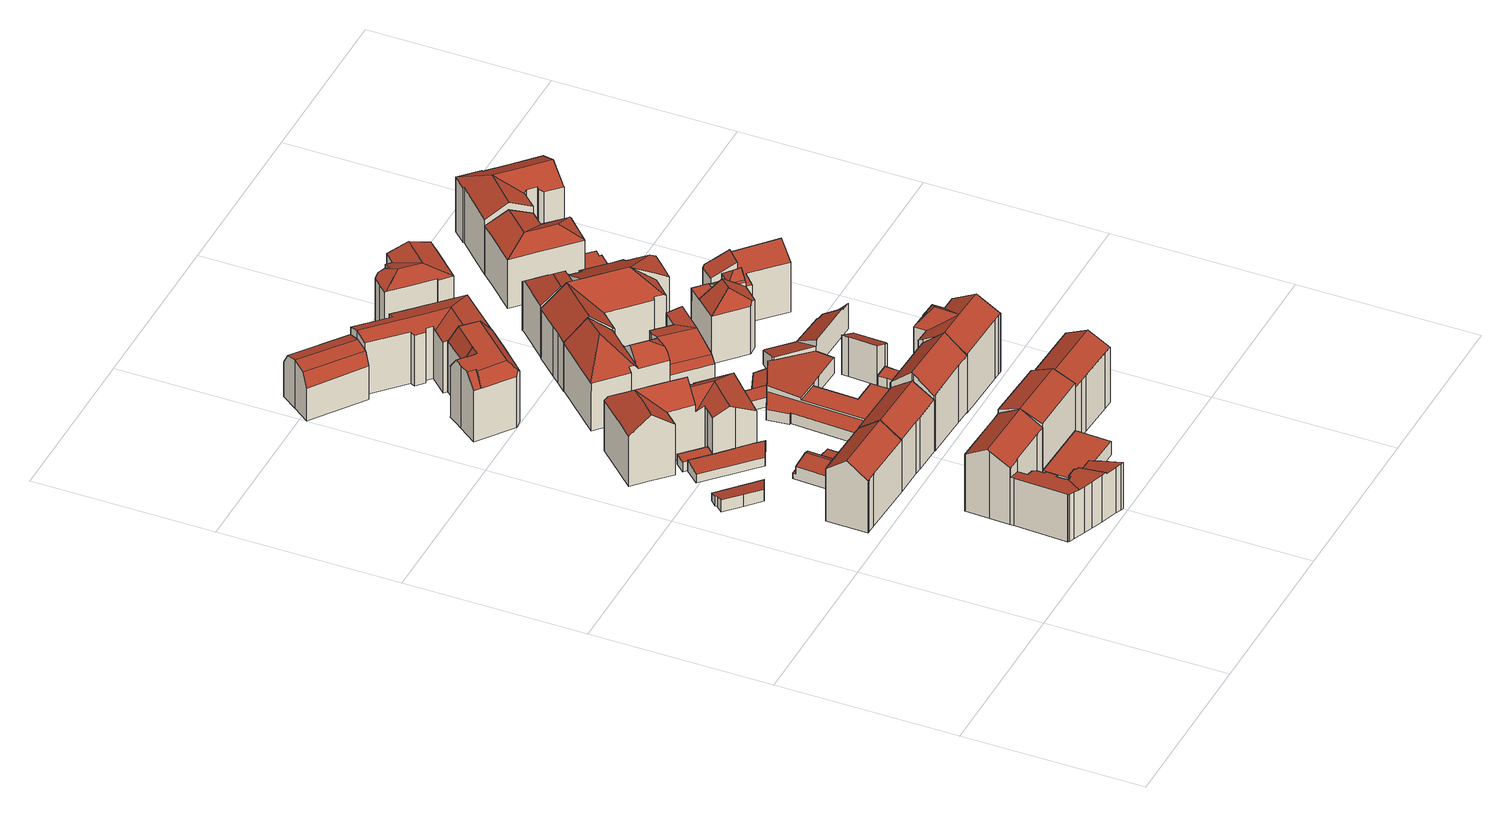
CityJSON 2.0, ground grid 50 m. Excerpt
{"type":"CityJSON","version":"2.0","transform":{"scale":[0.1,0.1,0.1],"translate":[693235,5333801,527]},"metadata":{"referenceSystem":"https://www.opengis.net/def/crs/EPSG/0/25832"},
"CityObjects":{
"building1":{"type":"Building","attributes":{"Gemeindeschluessel":"09162000","HoeheDach":"532.157","HoeheGrund":"528.470","Methode":"1000","NiedrigsteTraufeDesGebaeudes":"530.864","Geometrietyp2DReferenz":"3000","function":"31001_2000","roofType":"2100","measuredHeight":3.69},"geometry":[{"type":"MultiSurface","lod":"2","boundaries":[[[0,1,2,3]],[[4,5,6,7]],[[7,6,8,9]],[[10,11,5,4]],[[3,2,11,10]],[[6,5,11,2,1,12,8]],[[13,12,1,0]],[[9,13,0,3,10,4,7]],[[9,8,12,13]]],"semantics":{"surfaces":[{"type":"WallSurface"},{"type":"RoofSurface"},{"type":"GroundSurface"}],"values":[0,0,0,0,0,1,0,2,0]}}]},
"building2":{"type":"Building","attributes":{"Gemeindeschluessel":"09162000","HoeheDach":"548.960","HoeheGrund":"528.740","Methode":"2000","NiedrigsteTraufeDesGebaeudes":"544.588","Geometrietyp2DReferenz":"3000","function":"31001_9998","roofType":"3100","measuredHeight":20.22,"storeysAboveGround":5},"geometry":[{"type":"MultiSurface","lod":"2","boundaries":[[[14,15,16,17]],[[14,17,18,19,20,21,22,23,24]],[[25,15,14,24,26]],[[26,27,28,29,30,25]],[[20,29,28,21]],[[17,16,31,18]],[[21,28,27,22]],[[20,19,32,30,29]],[[31,16,15,25,30,32]],[[26,24,23,22,27]],[[18,31,32,19]]],"semantics":{"surfaces":[{"type":"WallSurface"},{"type":"GroundSurface"},{"type":"RoofSurface"}],"values":[0,1,0,2,0,0,0,0,2,0,0]}}]},
"building3":{"type":"Building","attributes":{"Gemeindeschluessel":"09162000","HoeheDach":"549.740","HoeheGrund":"528.719","Methode":"1000","NiedrigsteTraufeDesGebaeudes":"540.271","Geometrietyp2DReferenz":"3000","function":"31001_1000","roofType":"3100","measuredHeight":21.02,"storeysAboveGround":5},"geometry":[{"type":"MultiSurface","lod":"2","boundaries":[[[33,34,35,36]],[[37,38,39,40]],[[41,42,43,44]],[[45,46,47,48,49,50]],[[51,52,53,54,55,56]],[[57,58,59,60]],[[56,55,61,62,63,64,65,66,67,68,69]],[[70,71,72,73]],[[47,74,75,35,34,76,48]],[[39,77,78,40]],[[79,80,81,82]],[[81,83,84,82]],[[85,86,87,88]],[[89,75,74,90]],[[91,62,61,92]],[[60,59,93,94]],[[95,96,97,98]],[[53,52,99,100]],[[51,56,69,101]],[[78,77,102,103]],[[90,74,47,46]],[[104,105,106,65,64]],[[88,87,106,105]],[[102,107,108,103]],[[65,106,87,86,97,96,66]],[[70,84,83,71]],[[104,64,63,109]],[[110,68,67,111]],[[76,112,49,48]],[[110,113,114,101,69,68]],[[115,72,71,116,117,118,50,49,112,93,59,58]],[[115,119,73,72]],[[33,94,93,112,76,34]],[[120,121,42,41]],[[108,107,114,113]],[[119,115,58,57]],[[95,111,67,66,96]],[[39,38,116,71,83,81,80,43,42,121,99,52,51,101,114,107,102,77]],[[100,99,121,120]],[[45,50,118,122]],[[117,123,122,118]],[[98,97,86,85]],[[104,109,91,92,54,53,100,120,41,44,79,82,84,70,73,119,57,60,94,33,36,89,90,46,45,122,123,37,40,78,103,108,113,110,111,95,98,85,88,105]],[[109,63,62,91]],[[92,61,55,54]],[[44,43,80,79]],[[36,35,75,89]],[[37,123,117,116,38]]],"semantics":{"surfaces":[{"type":"WallSurface"},{"type":"RoofSurface"},{"type":"GroundSurface"}],"values":[0,0,0,0,0,0,1,0,1,0,0,0,0,0,0,0,0,0,0,0,0,0,0,0,1,0,0,0,0,0,1,0,0,0,0,0,0,1,0,0,0,0,2,0,0,0,0,0]}}]},
"building4":{"type":"Building","attributes":{"Gemeindeschluessel":"09162000","HoeheDach":"533.200","HoeheGrund":"528.721","Methode":"2000","NiedrigsteTraufeDesGebaeudes":"530.360","Geometrietyp2DReferenz":"3000","function":"31001_2000","roofType":"3100","measuredHeight":4.48},"geometry":[{"type":"MultiSurface","lod":"2","boundaries":[[[124,125,126,127,128]],[[124,129,130,125]],[[131,130,129,132]],[[23,24,133,134,135]],[[134,127,126,135]],[[136,137,133,24]],[[133,137,128,127,134]],[[131,23,135,126,125,130]],[[136,24,23,131,132]],[[136,132,129,124,128,137]]],"semantics":{"surfaces":[{"type":"WallSurface"},{"type":"RoofSurface"},{"type":"GroundSurface"}],"values":[0,1,0,0,1,0,1,0,2,0]}}]},
"building5":{"type":"Building","attributes":{"Gemeindeschluessel":"09162000","HoeheDach":"531.471","HoeheGrund":"528.550","Methode":"1000","NiedrigsteTraufeDesGebaeudes":"531.471","Geometrietyp2DReferenz":"3000","function":"31001_2000","roofType":"1000","measuredHeight":2.92},"geometry":[{"type":"MultiSurface","lod":"2","boundaries":[[[138,139,140,141]],[[142,143,144,145]],[[138,141,146,147]],[[138,147,145,144,139]],[[147,146,142,145]],[[140,139,144,143]],[[146,141,140,143,142]]],"semantics":{"surfaces":[{"type":"WallSurface"},{"type":"GroundSurface"},{"type":"RoofSurface"}],"values":[0,0,0,1,0,0,2]}}]},
"building6":{"type":"Building","attributes":{"Gemeindeschluessel":"09162000","HoeheDach":"531.707","HoeheGrund":"528.300","Methode":"1000","NiedrigsteTraufeDesGebaeudes":"530.865","Geometrietyp2DReferenz":"3000","function":"31001_2000","roofType":"1000","measuredHeight":3.41},"geometry":[{"type":"MultiSurface","lod":"2","boundaries":[[[148,149,150,151]],[[151,150,152,153]],[[154,155,156,157]],[[155,154,158,148,151,153,159,160,161]],[[153,152,162,159]],[[160,163,164,161]],[[165,157,156,164,163,162,152,150,149]],[[159,162,163,160]],[[161,164,156,155]],[[158,154,157,165,149,148]]],"semantics":{"surfaces":[{"type":"WallSurface"},{"type":"GroundSurface"},{"type":"RoofSurface"}],"values":[0,0,0,1,0,0,2,0,0,0]}}]},
"building7":{"type":"Building","attributes":{"Gemeindeschluessel":"09162000","HoeheDach":"532.518","HoeheGrund":"528.877","Methode":"1000","NiedrigsteTraufeDesGebaeudes":"531.994","Geometrietyp2DReferenz":"3000","function":"31001_2000","roofType":"1000","measuredHeight":3.64},"geometry":[{"type":"MultiSurface","lod":"2","boundaries":[[[166,167,168,169]],[[166,170,171,167]],[[172,173,171,170]],[[168,167,171,173]],[[169,168,173,172]],[[166,169,172,170]]],"semantics":{"surfaces":[{"type":"WallSurface"},{"type":"GroundSurface"},{"type":"RoofSurface"}],"values":[0,1,0,0,2,0]}}]},
"building8":{"type":"Building","attributes":{"Gemeindeschluessel":"09162000","HoeheDach":"548.366","HoeheGrund":"528.200","Methode":"2000","NiedrigsteTraufeDesGebaeudes":"541.480","Geometrietyp2DReferenz":"3000","function":"31001_9998","roofType":"3100","measuredHeight":20.17,"storeysAboveGround":4},"geometry":[{"type":"MultiSurface","lod":"2","boundaries":[[[174,175,176,177]],[[178,179,180,181]],[[182,174,177,183,184,185,186,187,188,189,190,191,192,193,194,195,196,197,198,199,200,201,202,203,204,180,179]],[[174,182,179,178,205,175]],[[184,206,207,185]],[[207,208,209,187,186,185]],[[201,210,211,202]],[[192,191,190,212,213,214]],[[215,216,217,211,210,218,219,220,221,222]],[[176,175,205,178,223,224,225]],[[226,216,215,222,227]],[[228,229,222,221,230,231,232]],[[183,177,176,225,206,184]],[[218,210,201,200,199,219]],[[233,234,235,217,216,226]],[[221,220,198,197,196,230]],[[193,192,214,228,232,194]],[[217,235,236,204,203,202,211]],[[189,188,187,209,237,233,226,227,212,190]],[[204,236,181,180]],[[198,220,219,199]],[[237,223,234,233]],[[214,213,212,227,222,229,228]],[[232,231,230,196,195,194]],[[223,178,181,236,235,234]],[[225,224,223,237,209,208,207,206]]],"semantics":{"surfaces":[{"type":"WallSurface"},{"type":"GroundSurface"},{"type":"RoofSurface"}],"values":[0,0,1,0,0,0,0,0,2,2,2,2,0,0,0,0,0,0,0,0,0,2,2,0,2,2]}}]},
"building9":{"type":"Building","attributes":{"Gemeindeschluessel":"09162000","HoeheDach":"548.920","HoeheGrund":"528.814","Methode":"2000","NiedrigsteTraufeDesGebaeudes":"544.703","Geometrietyp2DReferenz":"3000","function":"31001_9998","roofType":"3100","measuredHeight":20.11,"storeysAboveGround":5},"geometry":[{"type":"MultiSurface","lod":"2","boundaries":[[[238,239,240,241]],[[242,243,244,245]],[[239,246,244,243,247,248,240]],[[249,250,248,247,251,252]],[[241,240,248,250,253]],[[245,244,246,254]],[[255,252,251,256]],[[241,253,257,258,255,256,242,245,254,238]],[[256,251,247,243,242]],[[254,246,239,238]],[[249,252,255,258,257]],[[253,250,249,257]]],"semantics":{"surfaces":[{"type":"WallSurface"},{"type":"RoofSurface"},{"type":"GroundSurface"}],"values":[0,0,1,1,0,0,0,2,0,0,0,0]}}]},
"building10":{"type":"Building","attributes":{"Gemeindeschluessel":"09162000","HoeheDach":"532.880","HoeheGrund":"528.670","Methode":"1000","NiedrigsteTraufeDesGebaeudes":"532.880","Geometrietyp2DReferenz":"3000","function":"31001_2000","roofType":"1000","measuredHeight":4.21},"geometry":[{"type":"MultiSurface","lod":"2","boundaries":[[[259,260,261,262,263,264]],[[260,265,266,261]],[[109,267,266,265]],[[262,261,266,267,263]],[[264,263,267,109]],[[260,259,264,109,265]]],"semantics":{"surfaces":[{"type":"WallSurface"},{"type":"RoofSurface"},{"type":"GroundSurface"}],"values":[0,0,0,1,0,2]}}]},
"building11":{"type":"Building","attributes":{"Gemeindeschluessel":"09162000","HoeheDach":"549.879","HoeheGrund":"528.719","Methode":"1000","NiedrigsteTraufeDesGebaeudes":"547.271","Geometrietyp2DReferenz":"3000","function":"31001_9998","roofType":"3100","measuredHeight":21.16,"storeysAboveGround":5},"geometry":[{"type":"MultiSurface","lod":"2","boundaries":[[[268,269,270,271]],[[109,105,272,265]],[[273,274,270,269]],[[109,265,268,271]],[[268,265,272,273,269]],[[109,271,270,274,105]],[[105,274,273,272]]],"semantics":{"surfaces":[{"type":"RoofSurface"},{"type":"GroundSurface"},{"type":"WallSurface"}],"values":[0,1,0,2,2,2,2]}}]},
"building12":{"type":"Building","attributes":{"Gemeindeschluessel":"09162000","HoeheDach":"533.439","HoeheGrund":"528.881","Methode":"1000","NiedrigsteTraufeDesGebaeudes":"532.209","Geometrietyp2DReferenz":"3000","function":"31001_2000","roofType":"1000","measuredHeight":4.56,"storeysAboveGround":1},"geometry":[{"type":"MultiSurface","lod":"2","boundaries":[[[275,276,277,278]],[[279,280,281,282]],[[276,281,280,283,284,285,286,277]],[[278,287,288,289,290,279,282,275]],[[282,281,276,275]],[[287,286,285,288]],[[289,284,283,290]],[[278,277,286,287]],[[290,283,280,279]],[[288,285,284,289]]],"semantics":{"surfaces":[{"type":"WallSurface"},{"type":"RoofSurface"},{"type":"GroundSurface"}],"values":[0,0,1,2,0,0,0,0,0,0]}}]},
"building13":{"type":"Building","attributes":{"Gemeindeschluessel":"09162000","HoeheDach":"547.450","HoeheGrund":"528.150","Methode":"2000","NiedrigsteTraufeDesGebaeudes":"543.577","Geometrietyp2DReferenz":"3000","function":"31001_1000","roofType":"1000","measuredHeight":19.3,"storeysAboveGround":4},"geometry":[{"type":"MultiSurface","lod":"2","boundaries":[[[291,292,293,294]],[[295,292,296,297]],[[292,298,299]],[[300,301,302,303,304,305,306,307]],[[308,309,310,311,312,313]],[[314,313,312,311,315,316,317]],[[291,298,292]],[[292,318,293]],[[293,318,294]],[[319,320,300,307,321,322]],[[315,311,310,323,324,325,297,296,326,327]],[[328,329,308,313,314,330]],[[331,332,333,334]],[[332,331,317,316,315,327,298,291,294,318,301,300,320]],[[309,308,329,328,335,322,321,307,306,305,304,295,297,325,324,323,310]],[[330,314,317,331,334]],[[334,333,332,320,319]],[[304,303,292,295]],[[335,328,330,334,319,322]],[[299,298,327,326,296,292]],[[318,292,303,302,301]]],"semantics":{"surfaces":[{"type":"RoofSurface"},{"type":"WallSurface"},{"type":"GroundSurface"}],"values":[0,1,1,1,1,0,0,1,1,1,1,1,1,0,2,0,0,1,1,0,0]}}]},
"building14":{"type":"Building","attributes":{"Gemeindeschluessel":"09162000","HoeheDach":"542.895","HoeheGrund":"528.015","Methode":"2000","NiedrigsteTraufeDesGebaeudes":"538.002","Geometrietyp2DReferenz":"3000","function":"31001_1000","roofType":"3100","measuredHeight":14.88,"storeysAboveGround":3},"geometry":[{"type":"MultiSurface","lod":"2","boundaries":[[[336,337,338,339,340,341,342,343]],[[344,345,346,347]],[[336,348,349,337]],[[346,350,351,352,347]],[[344,340,339,345]],[[339,338,350,346,345]],[[338,337,349,351,350]],[[353,354,355,356]],[[336,343,354,353,348]],[[351,349,348,353,356,352]],[[347,352,341,340,344]],[[342,341,352,356,355]],[[342,355,354,343]]],"semantics":{"surfaces":[{"type":"GroundSurface"},{"type":"RoofSurface"},{"type":"WallSurface"}],"values":[0,1,2,1,2,2,2,1,2,1,2,2,2]}}]},
"building15":{"type":"Building","attributes":{"Gemeindeschluessel":"09162000","HoeheDach":"531.898","HoeheGrund":"528.456","Methode":"2000","NiedrigsteTraufeDesGebaeudes":"531.699","Geometrietyp2DReferenz":"3000","function":"31001_2000","roofType":"1000","measuredHeight":3.44},"geometry":[{"type":"MultiSurface","lod":"2","boundaries":[[[357,358,359,360]],[[361,362,360,359]],[[357,360,362,363,364,365,366]],[[359,358,367,368,369,370,361]],[[367,366,365,368]],[[369,364,363,370]],[[370,363,362,361]],[[358,357,366,367]],[[368,365,364,369]]],"semantics":{"surfaces":[{"type":"WallSurface"},{"type":"RoofSurface"},{"type":"GroundSurface"}],"values":[0,0,1,2,0,0,0,0,0]}}]},
"building16":{"type":"Building","attributes":{"Gemeindeschluessel":"09162000","HoeheDach":"551.310","HoeheGrund":"528.789","Methode":"2000","NiedrigsteTraufeDesGebaeudes":"546.026","Geometrietyp2DReferenz":"3000","function":"31001_9998","roofType":"3100","measuredHeight":22.52},"geometry":[{"type":"MultiSurface","lod":"2","boundaries":[[[371,372,373,245]],[[256,374,375,255]],[[376,377,378,379]],[[380,381,382,378,377,375,374]],[[373,372,383,384,380,374,385]],[[386,384,383,387]],[[388,382,381,389]],[[387,383,372,371]],[[379,378,382,388]],[[255,375,377,376]],[[245,373,385,242]],[[256,255,376,379,388,389,386,387,371,245,242]],[[242,385,374,256]],[[389,381,380,384,386]]],"semantics":{"surfaces":[{"type":"WallSurface"},{"type":"RoofSurface"},{"type":"GroundSurface"}],"values":[0,0,0,1,1,0,0,0,0,0,0,2,0,0]}}]},
"building17":{"type":"Building","attributes":{"Gemeindeschluessel":"09162000","HoeheDach":"532.085","HoeheGrund":"528.350","Methode":"1000","NiedrigsteTraufeDesGebaeudes":"531.340","Geometrietyp2DReferenz":"3000","function":"31001_2000","roofType":"2100","measuredHeight":3.73},"geometry":[{"type":"MultiSurface","lod":"2","boundaries":[[[390,391,392,393,394,395]],[[395,396,397,390]],[[391,398,399,392]],[[396,400,401,399,398,397]],[[393,401,400,394]],[[394,400,396,395]],[[390,397,398,391]],[[392,399,401,393]]],"semantics":{"surfaces":[{"type":"GroundSurface"},{"type":"WallSurface"},{"type":"RoofSurface"}],"values":[0,1,1,2,1,1,1,1]}}]},
"building18":{"type":"Building","attributes":{"Gemeindeschluessel":"09162000","HoeheDach":"548.740","HoeheGrund":"528.142","Methode":"2000","NiedrigsteTraufeDesGebaeudes":"536.366","Geometrietyp2DReferenz":"3000","function":"31001_9998","roofType":"3200","measuredHeight":20.6,"storeysAboveGround":4},"geometry":[{"type":"MultiSurface","lod":"2","boundaries":[[[402,403,404,405]],[[406,407,408,409]],[[410,411,409,408]],[[412,413,414,415,416,417]],[[418,417,416,419]],[[420,421,412,422]],[[423,424,425]],[[426,427,428,429]],[[406,409,411,430,402,405]],[[431,432,420,422,433,434]],[[412,421,435,436,413]],[[437,436,435,438]],[[439,417,418]],[[440,441,442,443,444,445,446]],[[447,444,443]],[[425,424,428,427,403,402,430,448,446]],[[439,447,443,449,450]],[[440,448,430,411,410,451,441]],[[449,443,442,452]],[[432,438,435,421,420]],[[450,449,452,434,433]],[[425,446,445]],[[453,452,442,441,451]],[[426,454,404,403,427]],[[405,404,454,407,406]],[[437,455,414,413,436]],[[446,448,440]],[[412,417,439,450,433,422]],[[414,455,456,415]],[[457,419,416,415,456]],[[431,434,452,453]],[[431,453,451,410,408,407,454,426,429,457,456,455,437,438,432]],[[419,423,425,445,444,447,439,418]],[[419,457,429,428,424,423]]],"semantics":{"surfaces":[{"type":"RoofSurface"},{"type":"WallSurface"},{"type":"GroundSurface"}],"values":[0,1,1,0,1,0,1,1,0,1,0,1,1,0,0,0,1,1,1,1,0,1,1,1,1,1,1,0,1,1,1,2,0,1]}}]},
"building19":{"type":"Building","attributes":{"Gemeindeschluessel":"09162000","HoeheDach":"545.293","HoeheGrund":"527.950","Methode":"1000","NiedrigsteTraufeDesGebaeudes":"543.607","Geometrietyp2DReferenz":"3000","function":"31001_1000","roofType":"3100","measuredHeight":17.34,"storeysAboveGround":4},"geometry":[{"type":"MultiSurface","lod":"2","boundaries":[[[458,459,460,461,462,463,464,465,466,467,468]],[[465,464,469,470,471,472,473,466]],[[474,461,460,475]],[[476,472,471,477]],[[338,468,467,337]],[[475,460,459,478]],[[479,480,463,462,481,482,483,484]],[[485,486,487,488,484,483,482,481,474,475,478,489,338,337,490,336,476,477,491,492]],[[467,466,473,336,490,337]],[[489,458,468,338]],[[487,486,493,494,495,488]],[[481,462,461,474]],[[336,473,472,476]],[[493,496,469,464,497,494]],[[495,494,497,464,463,480,479]],[[478,459,458,489]],[[488,495,479,484]],[[470,469,492,491,477,471]],[[486,485,492,469,496,493]]],"semantics":{"surfaces":[{"type":"RoofSurface"},{"type":"WallSurface"},{"type":"GroundSurface"}],"values":[0,0,1,1,1,1,1,2,1,1,1,1,1,0,0,1,1,1,1]}}]},
"building20":{"type":"Building","attributes":{"Gemeindeschluessel":"09162000","HoeheDach":"533.970","HoeheGrund":"528.235","Methode":"2000","NiedrigsteTraufeDesGebaeudes":"532.510","Geometrietyp2DReferenz":"3000","function":"31001_2000","roofType":"1000","measuredHeight":5.74},"geometry":[{"type":"MultiSurface","lod":"2","boundaries":[[[498,499,500,501]],[[502,503,504,505]],[[505,504,506,507]],[[508,509,510,511]],[[512,513,514,515]],[[509,508,516,517]],[[518,519,520,521]],[[522,523,524,525]],[[502,515,514,501,500,503]],[[523,522,511,510]],[[521,520,526,527]],[[528,529,513,512]],[[509,517,530,506,504,503,500,499,524,523,510]],[[507,506,530,531]],[[522,525,518,521,527,528,512,515,502,505,507,531,516,508,511]],[[531,530,517,516]],[[529,526,520,519,498,501,514,513]],[[527,526,529,528]],[[518,525,524,499,498,519]]],"semantics":{"surfaces":[{"type":"WallSurface"},{"type":"RoofSurface"},{"type":"GroundSurface"}],"values":[0,0,0,0,0,0,0,0,0,0,0,0,1,0,2,0,1,0,0]}}]},
"building21":{"type":"Building","attributes":{"Gemeindeschluessel":"09162000","HoeheDach":"548.970","HoeheGrund":"528.748","Methode":"2000","NiedrigsteTraufeDesGebaeudes":"545.923","Geometrietyp2DReferenz":"3000","function":"31001_9998","roofType":"3100","measuredHeight":20.22,"storeysAboveGround":5},"geometry":[{"type":"MultiSurface","lod":"2","boundaries":[[[532,533,534,535]],[[536,537,538,539]],[[540,541,542,543,534,533]],[[544,545,537,536]],[[545,546,547,543,542,538,537]],[[548,547,546,549]],[[547,548,535,534,543]],[[548,549,544,536,539,550,551,532,535]],[[550,539,538,542,541]],[[533,532,551,540]],[[540,551,550,541]],[[545,544,549,546]]],"semantics":{"surfaces":[{"type":"WallSurface"},{"type":"RoofSurface"},{"type":"GroundSurface"}],"values":[0,0,1,0,1,0,0,2,0,0,0,0]}}]},
"building22":{"type":"Building","attributes":{"Gemeindeschluessel":"09162000","HoeheDach":"531.467","HoeheGrund":"528.230","Methode":"1000","NiedrigsteTraufeDesGebaeudes":"530.816","Geometrietyp2DReferenz":"3000","function":"31001_2000","roofType":"9999","measuredHeight":3.24},"geometry":[{"type":"MultiSurface","lod":"2","boundaries":[[[552,553,554,531]],[[555,556,553,552]],[[507,557,558,505]],[[531,554,557,507]],[[531,507,505,559,560,561,555,552]],[[562,563,556,555,561,560]],[[564,558,557,554,553,556,563,562]],[[559,505,558,564,562,560]]],"semantics":{"surfaces":[{"type":"WallSurface"},{"type":"GroundSurface"},{"type":"RoofSurface"}],"values":[0,0,0,0,1,0,2,0]}}]},
"building23":{"type":"Building","attributes":{"Gemeindeschluessel":"09162000","HoeheDach":"531.540","HoeheGrund":"528.585","Methode":"2000","NiedrigsteTraufeDesGebaeudes":"531.540","Geometrietyp2DReferenz":"3000","function":"31001_2000","roofType":"1000","measuredHeight":2.96},"geometry":[{"type":"MultiSurface","lod":"2","boundaries":[[[565,566,567,568]],[[569,570,571,572]],[[573,574,566,565]],[[575,576,570,569]],[[568,567,577,578]],[[566,574,579,571,570,576,577,567]],[[578,577,576,575]],[[568,578,575,569,572,580,573,565]],[[580,579,574,573]],[[572,571,579,580]]],"semantics":{"surfaces":[{"type":"WallSurface"},{"type":"RoofSurface"},{"type":"GroundSurface"}],"values":[0,0,0,0,0,1,0,2,0,0]}}]},
"building24":{"type":"Building","attributes":{"Gemeindeschluessel":"09162000","HoeheDach":"549.050","HoeheGrund":"527.760","Methode":"2000","NiedrigsteTraufeDesGebaeudes":"543.013","Geometrietyp2DReferenz":"3000","function":"31001_1000","roofType":"3100","measuredHeight":21.29,"storeysAboveGround":6},"geometry":[{"type":"MultiSurface","lod":"2","boundaries":[[[581,582,583,584,585,586,587,588,589]],[[590,591,592,593]],[[594,595,596,589,597,598]],[[599,600,586,585]],[[601,602,603,604,605,606,596,595,594,607,608,609,610,611,590,593,612,613,614,615,616,617,618]],[[619,620,621,598,597,589,588,622,623]],[[613,624,625,614]],[[606,605,604,583,582,581,589,596]],[[608,620,619,609]],[[611,626,591,590]],[[594,598,621,607]],[[607,621,620,608]],[[603,584,583,604]],[[610,609,619,623,626,611]],[[588,587,586,600,618,617,616,615,614,625]],[[623,622,588,625,624,627,592,591,626]],[[618,600,599,601]],[[592,627,624,613,612,593]],[[602,601,599,585,584,603]]],"semantics":{"surfaces":[{"type":"RoofSurface"},{"type":"WallSurface"},{"type":"GroundSurface"}],"values":[0,1,1,0,2,0,1,1,1,1,1,1,1,1,1,0,1,1,1]}}]},
"building25":{"type":"Building","attributes":{"Gemeindeschluessel":"09162000","HoeheDach":"550.310","HoeheGrund":"528.515","Methode":"2000","NiedrigsteTraufeDesGebaeudes":"546.490","Geometrietyp2DReferenz":"3000","function":"31001_9998","roofType":"3100","measuredHeight":21.8,"storeysAboveGround":5},"geometry":[{"type":"MultiSurface","lod":"2","boundaries":[[[628,629,630,631]],[[632,633,634,635]],[[636,637,638,639,640]],[[641,642,643,644]],[[645,639,638,646,647,648,649,650]],[[651,652,634,633,653]],[[636,640,654,655]],[[635,634,652,656]],[[657,649,648,658]],[[632,655,654,653,633]],[[656,652,651,659]],[[660,661,662,663]],[[664,647,646,665]],[[657,666,667,650,649]],[[668,669,670,651,653]],[[671,672,642,641]],[[659,651,670,673]],[[674,675,662,661,676,668]],[[674,677,678,679,675]],[[668,645,650,667,677,674]],[[658,648,647,664]],[[680,681,628,631,671,641,644,660,663,679,678,666,657,658,664,665,637,636,655,632,635,656,659,673]],[[631,630,672,671]],[[680,682,683,681]],[[680,673,670,669,682]],[[668,676,643,642,672,630,629,683,682,669]],[[681,683,629,628]],[[660,644,643,676,661]],[[667,666,678,677]],[[663,662,675,679]],[[668,653,654,640,639,645]],[[665,646,638,637]]],"semantics":{"surfaces":[{"type":"WallSurface"},{"type":"RoofSurface"},{"type":"GroundSurface"}],"values":[0,0,0,0,1,1,0,0,0,0,0,0,0,0,1,0,0,1,0,1,0,2,0,0,0,1,0,0,0,0,1,0]}}]},
"building26":{"type":"Building","attributes":{"Gemeindeschluessel":"09162000","HoeheDach":"540.781","HoeheGrund":"528.591","Methode":"2000","NiedrigsteTraufeDesGebaeudes":"537.039","Geometrietyp2DReferenz":"3000","function":"31001_2000","roofType":"2100","measuredHeight":12.19,"storeysAboveGround":2},"geometry":[{"type":"MultiSurface","lod":"2","boundaries":[[[684,685,686,687,688,689,690,691]],[[692,689,688,693]],[[693,688,687,694]],[[695,686,685,696]],[[575,691,690,697]],[[697,690,689,692]],[[694,687,686,695]],[[696,685,684,569]],[[575,697,692,693,694,695,696,569]],[[569,684,691,575]]],"semantics":{"surfaces":[{"type":"RoofSurface"},{"type":"WallSurface"},{"type":"GroundSurface"}],"values":[0,1,1,1,1,1,1,1,2,1]}}]},
"building27":{"type":"Building","attributes":{"Gemeindeschluessel":"09162000","HoeheDach":"536.626","HoeheGrund":"528.196","Methode":"2000","NiedrigsteTraufeDesGebaeudes":"530.568","Geometrietyp2DReferenz":"3000","function":"31001_2000","roofType":"2100","measuredHeight":8.43},"geometry":[{"type":"MultiSurface","lod":"2","boundaries":[[[511,508,516,531,552,698,699,700,701,702,703,704,705]],[[703,706,707,704]],[[531,708,709,552]],[[710,711,712,713]],[[714,707,706,710,713]],[[516,715,708,531]],[[508,716,715,516]],[[717,718,719,720,721,709,708,715,716]],[[699,698,721,720]],[[700,722,723,701]],[[508,511,717,716]],[[704,707,714,705]],[[701,723,724,702]],[[700,699,720,719,725,722]],[[552,709,721,698]],[[718,726,725,719]],[[703,702,724,711,710,706]],[[511,705,714,713,712,726,718,717]],[[712,711,724,723,722,725,726]]],"semantics":{"surfaces":[{"type":"GroundSurface"},{"type":"WallSurface"},{"type":"RoofSurface"}],"values":[0,1,1,1,2,1,1,2,1,1,1,1,1,1,1,1,1,1,2]}}]},
"building28":{"type":"Building","attributes":{"Gemeindeschluessel":"09162000","HoeheDach":"545.230","HoeheGrund":"528.020","Methode":"2000","NiedrigsteTraufeDesGebaeudes":"543.144","Geometrietyp2DReferenz":"3000","function":"31001_9998","roofType":"3200","measuredHeight":17.21,"storeysAboveGround":4},"geometry":[{"type":"MultiSurface","lod":"2","boundaries":[[[727,728,729,730,731,732,733,734]],[[735,736,737,738]],[[728,739,740,741,742,743,729]],[[744,734,733,745,737,736,746]],[[747,732,731,748]],[[749,750,751,740,739,728]],[[738,737,745,752]],[[753,749,754,755]],[[755,754,756,757]],[[758,746,736,735]],[[740,751,759,760,761,741]],[[733,732,747,762,752,745]],[[763,764,757,756,765,744,746,758]],[[765,756,754,749,728,727,734,744]],[[743,742,741,761,766,767]],[[730,729,743,767,768,769,748,731]],[[753,770,759,751,750,749]],[[770,753,755,757,764,763,758,735,738,752,762,747,748,769,768,767,766,761,760,759]]],"semantics":{"surfaces":[{"type":"RoofSurface"},{"type":"WallSurface"},{"type":"GroundSurface"}],"values":[0,1,0,0,1,0,1,1,1,1,1,1,1,0,1,1,1,2]}}]},
"building29":{"type":"Building","attributes":{"Gemeindeschluessel":"09162000","HoeheDach":"547.200","HoeheGrund":"528.184","Methode":"2000","NiedrigsteTraufeDesGebaeudes":"542.363","Geometrietyp2DReferenz":"3000","function":"31001_9998","roofType":"3200","measuredHeight":19.02,"storeysAboveGround":4},"geometry":[{"type":"MultiSurface","lod":"2","boundaries":[[[771,772,773]],[[774,775,776,777,778,779]],[[780,781,777,776,782]],[[783,784,785,786,787]],[[779,788,789,790,791]],[[792,793,794,795,796,797]],[[798,799,800,801,802,774,779,791]],[[798,771,773,797,796,803,799]],[[778,788,779]],[[804,786,785,805]],[[806,780,782,807]],[[789,787,786,804,790]],[[784,792,797,773,772,805,785]],[[783,781,780,806,793,792,784]],[[802,807,775,774]],[[782,776,775,807]],[[796,795,803]],[[800,799,803]],[[800,803,795,794,801]],[[793,806,807,802,801,794]],[[781,783,787,789,788,778,777]],[[771,798,791,790]],[[804,805,772,771,790]]],"semantics":{"surfaces":[{"type":"WallSurface"},{"type":"RoofSurface"},{"type":"GroundSurface"}],"values":[0,1,0,0,1,0,0,1,0,1,0,1,0,2,1,1,0,0,1,0,0,0,1]}}]},
"building30":{"type":"Building","attributes":{"Gemeindeschluessel":"09162000","HoeheDach":"548.770","HoeheGrund":"527.990","Methode":"2000","NiedrigsteTraufeDesGebaeudes":"542.638","Geometrietyp2DReferenz":"3000","function":"31001_1000","roofType":"2100","measuredHeight":20.78,"storeysAboveGround":4},"geometry":[{"type":"MultiSurface","lod":"2","boundaries":[[[808,809,810,811,812,813]],[[814,815,816,817]],[[818,819,811,810]],[[820,821,815,814,822,823,824]],[[825,826,827,828,829,830]],[[831,827,826,832]],[[833,834,835,836,837,838]],[[839,840,841]],[[842,828,827,831]],[[843,844,845,846,832,826,825,830,847,840,839,848,849]],[[817,816,838,837]],[[821,820,841]],[[823,850,851,852,853,824]],[[848,839,841,820,824,853,854,855]],[[856,857,858,819,818,859,860,861]],[[853,852,813,812,811,819,858,857,854]],[[808,813,852,851]],[[831,832,846,845,844,843,849,862,861,860,859,818,810,809,808,851,850,823,822,814,817,837,836,835,863,864,842]],[[862,849,848,855,856,861]],[[855,854,857,856]],[[835,834,865,863]],[[829,828,842,864,863,865]],[[847,830,829,865,834,833,838,816,815,821,841,840]]],"semantics":{"surfaces":[{"type":"WallSurface"},{"type":"RoofSurface"},{"type":"GroundSurface"}],"values":[0,0,0,0,1,0,0,0,0,0,0,0,0,1,0,1,0,2,0,1,0,0,1]}}]},
"building31":{"type":"Building","attributes":{"Gemeindeschluessel":"09162000","HoeheDach":"546.652","HoeheGrund":"528.174","Methode":"2000","NiedrigsteTraufeDesGebaeudes":"542.303","Geometrietyp2DReferenz":"3000","function":"31001_9998","roofType":"2100","measuredHeight":18.48,"storeysAboveGround":4},"geometry":[{"type":"MultiSurface","lod":"2","boundaries":[[[866,867,868,869,870,871]],[[872,783,784,792,873,874,867,866,875,876]],[[877,872,876,878]],[[792,879,880,873]],[[792,784,881,882,883,879]],[[873,880,884,874]],[[881,885,877,878,886,871,870,882]],[[881,784,783,885]],[[883,869,868,884,880,879]],[[872,877,885,783]],[[875,886,878,876]],[[874,884,868,867]],[[866,871,886,875]],[[870,869,883,882]]],"semantics":{"surfaces":[{"type":"WallSurface"},{"type":"GroundSurface"},{"type":"RoofSurface"}],"values":[0,1,0,0,0,0,2,0,2,0,0,0,0,0]}}]},
"building32":{"type":"Building","attributes":{"Gemeindeschluessel":"09162000","HoeheDach":"545.921","HoeheGrund":"527.910","Methode":"2000","NiedrigsteTraufeDesGebaeudes":"542.870","Geometrietyp2DReferenz":"3000","function":"31001_9998","roofType":"3200","measuredHeight":18.01,"storeysAboveGround":4},"geometry":[{"type":"MultiSurface","lod":"2","boundaries":[[[887,888,889,890,891,892,893,894]],[[895,896,897,898,899,893]],[[900,901,902,903,904,905]],[[889,906,907,908,890]],[[909,910,911,912]],[[913,909,912,906,889,888,887,894,914,915,916,902,901,900,917]],[[892,891,890,908,918,919,895,893]],[[897,903,902,916,915,898]],[[900,905,920,917]],[[893,899,898,915,914,894]],[[904,903,897,896,895]],[[907,911,910,921,918,908]],[[912,911,907,906]],[[919,918,921,920,905,904,895]],[[910,909,913,917,920,921]]],"semantics":{"surfaces":[{"type":"WallSurface"},{"type":"RoofSurface"},{"type":"GroundSurface"}],"values":[0,1,0,0,0,2,1,0,0,0,1,1,0,1,0]}}]},
"building33":{"type":"Building","attributes":{"Gemeindeschluessel":"09162000","HoeheDach":"531.034","HoeheGrund":"527.830","Methode":"1000","NiedrigsteTraufeDesGebaeudes":"531.034","Geometrietyp2DReferenz":"3000","function":"31001_2000","roofType":"1000","measuredHeight":3.2},"geometry":[{"type":"MultiSurface","lod":"2","boundaries":[[[922,923,924,925]],[[926,927,928,929,930,931,924,923]],[[928,927,932,933]],[[934,935,931,930]],[[928,933,936,929]],[[925,924,931,935]],[[932,927,926,937]],[[933,932,937,922,925,935,934,936]],[[926,923,922,937]],[[936,934,930,929]]],"semantics":{"surfaces":[{"type":"WallSurface"},{"type":"GroundSurface"},{"type":"RoofSurface"}],"values":[0,1,0,0,0,0,0,2,0,0]}}]},
"building34":{"type":"Building","attributes":{"Gemeindeschluessel":"09162000","HoeheDach":"548.120","HoeheGrund":"527.880","Methode":"2000","NiedrigsteTraufeDesGebaeudes":"544.516","Geometrietyp2DReferenz":"3000","function":"31001_9998","roofType":"3100","measuredHeight":20.24,"storeysAboveGround":4},"geometry":[{"type":"MultiSurface","lod":"2","boundaries":[[[938,939,940,941,942,943]],[[944,945,946,940,939,947,948,949]],[[950,951,952,953]],[[954,955,956,957,958,959]],[[960,961,962,963]],[[946,945,944,964,965,966,955,954,959,967,968,902,969,915,970,960,963,950,953,971,942,941,940]],[[972,947,939,938,943,973,952,951,974]],[[966,975,956,955]],[[976,977,961,960,970,915]],[[969,902,978,979,976,915]],[[964,980,981,965]],[[953,952,973,971]],[[944,949,980,964]],[[978,982,983,974,984,979]],[[979,984,974,951,962,961,977,976]],[[965,981,975,966]],[[971,973,943,942]],[[902,968,967,959,958,983,982,978]],[[963,962,951,950]],[[958,957,956,975,981,980,949,948,947,972,974,983]]],"semantics":{"surfaces":[{"type":"WallSurface"},{"type":"GroundSurface"},{"type":"RoofSurface"}],"values":[0,0,0,0,0,1,2,0,0,0,0,0,0,2,2,0,0,0,0,2]}}]}
},
"vertices":[
[93,924,15],[93,924,44],[110,941,39],[110,941,15],[161,824,15],[161,824,51],[121,860,52],[121,860,15],[77,901,52],[77,901,15],[212,846,15],[212,846,39],[94,919,45],[94,919,15],
[330,530,17],[330,530,176],[177,536,177],[177,536,17],[153,537,17],[145,537,17],[148,652,17],[154,652,17],[178,652,17],[264,649,17],[333,647,17],[331,588,220],[333,647,176],[178,652,177],[154,652,177],[148,652,177],[146,595,220],[153,537,176],[145,537,176],
[497,102,17],[497,102,133],[496,68,142],[496,68,17],[331,68,17],[331,68,160],[318,73,162],[318,73,17],[384,170,17],[384,170,152],[391,169,151],[391,169,17],[423,33,17],[468,17,17],[468,17,157],[437,28,154],[437,28,160],[423,33,160],[356,231,157],[355,202,157],[355,202,17],[356,233,17],[356,233,191],[356,231,190],[399,112,17],[399,112,151],[428,111,151],[428,111,17],[471,229,191],[498,228,191],[501,228,191],[505,289,227],[505,290,227],[323,296,227],[322,290,224],[320,235,192],[320,232,190],[385,109,17],[385,109,151],[388,105,152],[388,105,17],[486,10,159],[493,8,159],[438,104,133],[314,75,163],[314,75,17],[389,137,17],[389,137,151],[382,138,152],[382,138,17],[382,113,152],[382,113,17],[479,352,17],[479,352,191],[506,351,192],[506,351,17],[493,8,17],[486,10,17],[498,228,17],[471,229,17],[433,104,152],[433,104,17],[325,358,17],[325,358,191],[329,357,192],[329,357,17],[376,201,153],[376,201,17],[320,232,163],[314,77,163],[314,77,17],[505,289,17],[509,351,17],[509,351,192],[320,223,163],[320,223,17],[501,228,17],[320,235,17],[322,290,17],[438,104,152],[320,225,17],[320,225,163],[396,106,152],[350,60,157],[365,54,158],[390,45,159],[396,106,17],[384,192,17],[384,192,152],[390,45,17],[365,54,17],
[338,786,34],[270,788,34],[270,788,56],[325,787,62],[338,786,58],[338,793,34],[271,796,34],[271,796,17],[338,793,17],[333,647,57],[319,647,62],[264,649,56],[337,751,17],[337,751,57],
[244,999,15],[268,1024,15],[268,1024,45],[244,999,45],[185,1054,45],[210,1079,45],[210,1079,15],[185,1054,15],[196,1045,45],[196,1045,15],
[161,1007,13],[161,1007,39],[196,1045,47],[196,1045,13],[244,999,47],[244,999,13],[294,881,13],[342,902,13],[342,902,46],[294,881,39],[266,907,13],[289,958,13],[330,920,13],[347,904,13],[289,958,47],[330,920,47],[347,904,47],[266,907,39],
[371,646,19],[375,750,19],[375,750,50],[371,646,50],[333,647,19],[337,751,19],[333,647,55],[337,751,55],
[330,920,12],[330,920,145],[289,958,172],[289,958,12],[446,1034,145],[446,1034,12],[369,1107,12],[369,1107,145],[366,956,12],[278,968,12],[244,999,12],[268,1024,12],[281,1037,12],[282,1038,12],[264,1054,12],[264,1055,12],[209,1107,12],[208,1107,12],[171,1067,12],[126,1110,12],[81,1152,12],[119,1192,12],[189,1266,12],[197,1259,12],[243,1216,12],[249,1221,12],[285,1187,12],[303,1169,12],[295,1159,12],[333,1123,12],[359,1098,12],[366,956,145],[244,999,158],[268,1024,157],[281,1037,157],[282,1038,157],[303,1169,168],[295,1159,178],[209,1107,167],[208,1107,167],[171,1067,167],[247,1147,214],[303,1094,214],[333,1123,178],[285,1187,167],[249,1221,167],[243,1216,174],[197,1259,175],[202,1190,214],[355,1044,180],[315,1005,180],[278,968,180],[264,1055,167],[209,1107,166],[126,1110,214],[164,1149,214],[189,1266,167],[119,1192,167],[81,1152,167],[264,1055,145],[303,1094,180],[333,1123,154],[359,1098,154],[264,1054,145],
[409,528,18],[409,528,178],[330,530,177],[330,530,18],[509,579,18],[509,579,217],[511,524,177],[511,524,18],[432,527,177],[510,582,219],[331,589,219],[371,646,178],[333,647,178],[510,584,218],[514,641,177],[333,647,18],[432,527,18],[514,641,18],[510,584,18],[371,646,18],[444,643,18],
[647,125,17],[678,124,17],[678,124,59],[647,125,59],[498,132,59],[498,132,17],[682,222,17],[682,222,59],[501,228,59],
[682,222,203],[684,283,229],[505,290,229],[501,228,203],[686,342,17],[686,342,203],[509,351,203],
[514,641,19],[514,641,64],[444,643,52],[444,643,19],[516,706,19],[516,706,64],[514,644,64],[514,644,19],[464,708,55],[453,702,53],[452,671,53],[445,671,52],[445,671,19],[452,671,19],[453,702,19],[464,708,19],
[188,1607,205],[186,1644,168],[167,1625,203],[166,1623,205],[186,1644,11],[249,1714,166],[249,1714,11],[208,1628,205],[208,1628,204],[128,1624,205],[142,1643,205],[158,1666,168],[159,1666,167],[159,1666,11],[158,1666,11],[142,1643,11],[128,1624,11],[211,1503,11],[279,1575,11],[334,1633,11],[334,1633,168],[279,1575,168],[211,1503,168],[197,1501,179],[311,1655,205],[254,1594,205],[192,1528,205],[167,1625,205],[90,1573,168],[109,1598,205],[109,1598,11],[90,1573,11],[311,1655,11],[270,1694,11],[251,1713,11],[251,1713,168],[270,1694,205],[187,1500,11],[197,1501,11],[187,1500,169],[124,1579,205],[128,1583,205],[124,1579,198],[107,1560,168],[107,1560,11],
[196,1951,10],[176,1925,10],[154,1895,10],[142,1878,10],[1,1981,10],[35,2027,10],[68,2073,10],[208,1968,10],[1,1981,110],[142,1878,114],[151,1891,149],[12,1996,149],[196,1951,150],[176,1925,158],[154,1895,151],[174,1922,159],[35,2027,159],[197,1953,149],[208,1968,116],[68,2073,116],[57,2058,149],
[511,975,49],[511,975,15],[461,953,15],[461,953,47],[468,894,15],[468,894,47],[473,893,47],[464,708,47],[516,706,49],[526,981,49],[526,981,15],[516,706,15],[464,708,15],[473,893,15],
[513,523,18],[513,523,190],[511,524,190],[510,584,243],[514,641,193],[514,644,18],[514,644,190],[649,639,191],[649,639,18],[691,577,243],[691,578,243],[692,637,191],[645,519,191],[690,517,190],[509,579,239],[690,517,18],[645,519,18],[692,637,18],[691,578,18],
[474,1010,14],[498,1036,14],[518,1018,14],[548,990,14],[526,981,14],[511,975,14],[511,975,43],[474,1010,43],[498,1036,51],[518,1018,51],[526,981,46],[548,990,51],
[370,1362,217],[417,1413,217],[370,1457,158],[249,1330,158],[249,1329,158],[249,1329,11],[328,1256,11],[328,1256,158],[338,1267,11],[338,1267,166],[537,1174,177],[535,1235,169],[534,1234,170],[487,1279,170],[476,1268,173],[462,1249,177],[462,1249,173],[476,1268,153],[619,1225,112],[601,1242,177],[533,1133,112],[420,1320,153],[420,1320,158],[416,1316,158],[465,1368,11],[465,1368,158],[419,1320,158],[419,1320,11],[348,1258,166],[519,1118,11],[619,1225,11],[532,1132,111],[519,1118,96],[595,1248,176],[570,1271,169],[570,1271,11],[595,1248,11],[461,1248,174],[355,1251,152],[418,1193,153],[429,1204,166],[437,1215,177],[423,1253,192],[388,1286,192],[359,1256,158],[459,1245,177],[355,1251,158],[437,1215,105],[442,1221,111],[418,1193,11],[429,1204,94],[429,1204,11],[370,1457,11],[534,1234,11],[487,1279,11],[476,1268,11],
[242,1811,170],[238,1798,166],[259,1778,166],[270,1783,170],[284,1769,170],[277,1760,166],[358,1754,183],[311,1799,183],[177,1926,183],[176,1925,182],[154,1895,171],[440,1748,166],[346,1837,166],[291,1890,166],[276,1874,173],[196,1951,173],[270,1783,10],[259,1778,10],[276,1874,10],[291,1890,10],[238,1798,10],[241,1722,166],[276,1760,166],[284,1769,10],[277,1760,10],[276,1760,10],[241,1722,10],[369,1672,10],[334,1633,10],[287,1678,10],[249,1714,10],[242,1811,10],[177,1926,10],[346,1837,10],[440,1748,10],[334,1633,166],[287,1678,183],[249,1714,169],[369,1672,166],[323,1716,183],
[591,884,55],[591,884,61],[523,887,61],[523,887,55],[526,981,12],[526,981,67],[548,990,68],[548,990,12],[614,1019,70],[614,1019,12],[707,932,12],[707,932,64],[706,930,64],[706,930,12],[514,644,12],[514,644,55],[516,706,55],[516,706,12],[625,1008,12],[625,1008,69],[587,884,12],[587,884,55],[583,761,55],[583,761,12],[704,880,12],[704,880,61],[620,884,61],[620,884,12],[653,759,55],[653,759,12],[649,639,12],[649,639,55],[623,1010,69],[623,1010,12],
[716,341,18],[716,341,190],[874,335,190],[874,335,18],[711,220,18],[711,220,190],[682,222,190],[682,222,18],[686,342,190],[684,282,220],[684,281,220],[871,274,220],[737,219,18],[737,219,190],[841,214,189],[868,212,189],[868,212,18],[841,214,18],[684,282,18],[686,342,18],
[628,1014,12],[628,1014,44],[623,1010,45],[594,1048,12],[594,1048,38],[614,1019,43],[548,990,43],[521,1016,12],[518,1018,12],[518,1019,12],[518,1018,38],[518,1019,38],[521,1016,39],
[735,647,16],[735,647,45],[695,648,45],[695,648,16],[743,761,16],[743,761,45],[741,735,45],[741,735,16],[736,681,16],[736,681,45],[699,762,16],[699,762,45],[699,736,45],[699,736,16],[739,681,45],[739,681,16],
[519,1415,160],[590,1348,161],[616,1324,161],[620,1328,166],[640,1310,166],[642,1402,220],[571,1470,220],[521,1517,220],[518,1415,160],[398,1486,8],[398,1486,160],[415,1505,160],[415,1505,8],[515,1412,8],[517,1415,8],[518,1415,8],[517,1415,160],[515,1412,160],[645,1305,160],[693,1354,160],[645,1305,8],[640,1310,8],[620,1328,8],[616,1324,8],[590,1348,8],[519,1415,8],[498,1395,8],[469,1364,8],[465,1368,8],[420,1410,8],[370,1457,8],[419,1508,8],[471,1564,8],[519,1519,8],[521,1517,8],[571,1470,8],[642,1402,8],[693,1354,8],[465,1368,166],[469,1364,161],[498,1395,161],[468,1461,220],[420,1410,220],[471,1564,160],[519,1519,218],[370,1457,160],[419,1508,160],
[872,510,15],[872,510,195],[865,511,195],[865,511,15],[847,644,15],[847,644,195],[870,643,195],[870,643,15],[838,677,15],[788,680,15],[788,680,196],[837,677,196],[838,677,195],[690,517,15],[690,517,195],[691,578,230],[691,578,15],[786,647,233],[788,668,209],[775,669,209],[775,680,196],[739,681,196],[737,681,196],[880,643,195],[875,643,195],[837,644,195],[836,644,196],[836,644,15],[875,643,15],[739,681,15],[775,680,15],[880,643,15],[692,637,15],[692,637,202],[693,649,196],[693,649,15],[775,669,15],[788,668,15],[736,681,15],[736,681,196],[784,580,233],[877,576,233],[879,634,200],[843,511,15],[843,511,195],[879,634,15],[735,647,195],[695,648,196],[692,583,233],[735,647,196],[735,647,15],[695,648,15],[877,572,15],[875,510,15],[877,572,231],[875,510,195],
[743,761,113],[755,761,106],[765,770,100],[767,857,101],[704,860,137],[703,841,137],[702,841,138],[699,762,138],[703,841,16],[704,860,16],[767,857,16],[765,770,16],[755,761,16],[702,841,16],
[667,1055,12],[676,1054,12],[737,995,12],[835,985,12],[835,981,12],[856,977,12],[884,958,12],[883,923,12],[856,977,36],[884,958,54],[623,1010,77],[628,1014,75],[852,978,36],[852,978,62],[851,924,96],[851,924,90],[883,923,90],[625,1008,77],[707,932,77],[706,930,78],[709,930,77],[736,995,52],[676,1054,51],[667,1055,54],[737,995,54],[835,985,57],[835,981,60],[736,995,54],[709,930,96],
[450,1933,182],[494,1892,182],[488,1971,162],[487,1972,162],[474,1984,162],[454,1964,173],[445,1973,173],[446,1937,182],[396,1965,10],[396,1965,161],[415,1984,161],[415,1984,10],[533,1932,182],[558,1959,182],[515,1998,162],[490,1972,162],[489,1971,162],[374,1935,163],[432,1984,166],[371,1938,161],[454,1964,10],[474,1984,10],[501,1812,161],[577,1891,161],[603,1919,161],[432,1984,10],[501,1812,10],[470,1840,161],[470,1840,10],[472,1843,163],[472,1843,10],[371,1938,10],[603,1919,10],[558,1959,10],[515,1998,10],[445,1973,10],[374,1935,10],[415,1897,10],[415,1897,163],[490,1972,10],[489,1971,10],[488,1971,10],[487,1972,10],[577,1891,10],
[741,1186,176],[764,1210,176],[764,1210,154],[715,1186,202],[688,1157,202],[703,1101,167],[720,1101,158],[760,1144,158],[747,1156,171],[692,1100,12],[720,1101,12],[692,1100,158],[765,1149,12],[795,1181,12],[795,1181,176],[780,1165,196],[765,1149,178],[760,1144,171],[763,1147,176],[732,1176,176],[729,1173,171],[742,1230,12],[703,1264,12],[703,1264,156],[738,1233,156],[738,1233,154],[742,1230,154],[729,1173,188],[703,1196,188],[703,1196,156],[669,1227,156],[669,1227,158],[736,1231,156],[765,1178,196],[764,1209,176],[616,1170,12],[616,1170,159],
[596,1598,10],[597,1599,10],[600,1603,10],[600,1603,161],[597,1599,165],[596,1598,166],[621,1549,10],[621,1549,167],[642,1530,166],[642,1530,10],[552,1650,10],[552,1650,160],[619,1558,165],[619,1558,164],[619,1558,10],[618,1561,10],[618,1561,167],[693,1354,179],[718,1330,159],[756,1368,158],[782,1395,158],[770,1406,167],[643,1401,218],[756,1368,10],[718,1330,10],[717,1482,157],[738,1463,157],[738,1463,10],[717,1482,10],[654,1543,10],[654,1543,156],[552,1487,165],[552,1487,218],[617,1556,165],[782,1395,10],[552,1487,10],[642,1402,10],[643,1401,10],[693,1354,10],[642,1402,218],[519,1519,203],[519,1519,10],[626,1568,10],[626,1569,10],[626,1569,166],[626,1568,167],[548,1566,213],[510,1527,213],[471,1564,168],[546,1643,168],[548,1645,165],[548,1645,10],[546,1643,10],[471,1564,10],[510,1527,10],[725,1449,10],[770,1406,10],[725,1449,167],
[938,1128,12],[803,1249,12],[803,1249,180],[835,1221,197],[835,1221,189],[938,1128,189],[779,1135,12],[774,1265,12],[785,1267,12],[887,1080,12],[801,1162,12],[779,1135,153],[801,1162,165],[742,1230,169],[774,1265,168],[795,1181,169],[794,1182,169],[794,1182,197],[785,1267,170],[765,1149,153],[887,1080,164],
[677,1664,9],[712,1630,9],[767,1580,9],[767,1580,159],[712,1630,159],[677,1664,159],[618,1719,159],[618,1719,9],[700,1712,189],[735,1749,189],[768,1784,189],[720,1827,159],[688,1793,159],[782,1704,9],[782,1705,9],[816,1740,9],[816,1740,159],[782,1705,159],[782,1704,160],[786,1598,9],[786,1598,159],[767,1580,160],[835,1647,9],[835,1647,160],[805,1617,159],[805,1617,9],[835,1651,9],[688,1793,9],[720,1827,9],[768,1784,9],[835,1653,9],[766,1650,189],[747,1667,189],[835,1653,160],[835,1651,161],
[882,1601,40],[882,1601,8],[858,1624,8],[858,1624,40],[867,1586,8],[872,1581,8],[839,1547,8],[786,1598,8],[805,1617,8],[835,1647,8],[872,1581,40],[839,1547,40],[805,1617,40],[835,1647,40],[786,1598,40],[867,1586,40],
[946,1863,180],[1012,1801,180],[1012,1801,9],[946,1863,9],[895,1911,9],[895,1911,180],[923,1705,9],[923,1706,9],[970,1756,9],[970,1756,211],[923,1706,175],[923,1705,175],[849,1964,9],[849,1964,176],[853,1960,176],[853,1960,9],[865,1781,9],[866,1781,9],[866,1781,183],[865,1781,183],[855,1781,180],[855,1781,9],[817,1926,9],[817,1926,178],[815,1928,176],[815,1928,9],[884,1743,9],[883,1756,9],[887,1761,9],[854,1780,9],[849,1775,9],[769,1783,9],[755,1863,9],[900,1916,9],[903,1819,211],[900,1916,176],[852,1867,211],[887,1761,183],[720,1827,177],[755,1863,178],[816,1740,179],[769,1783,211],[884,1743,175],[883,1756,180],[849,1775,179],[854,1780,179],[804,1818,211]
]}
